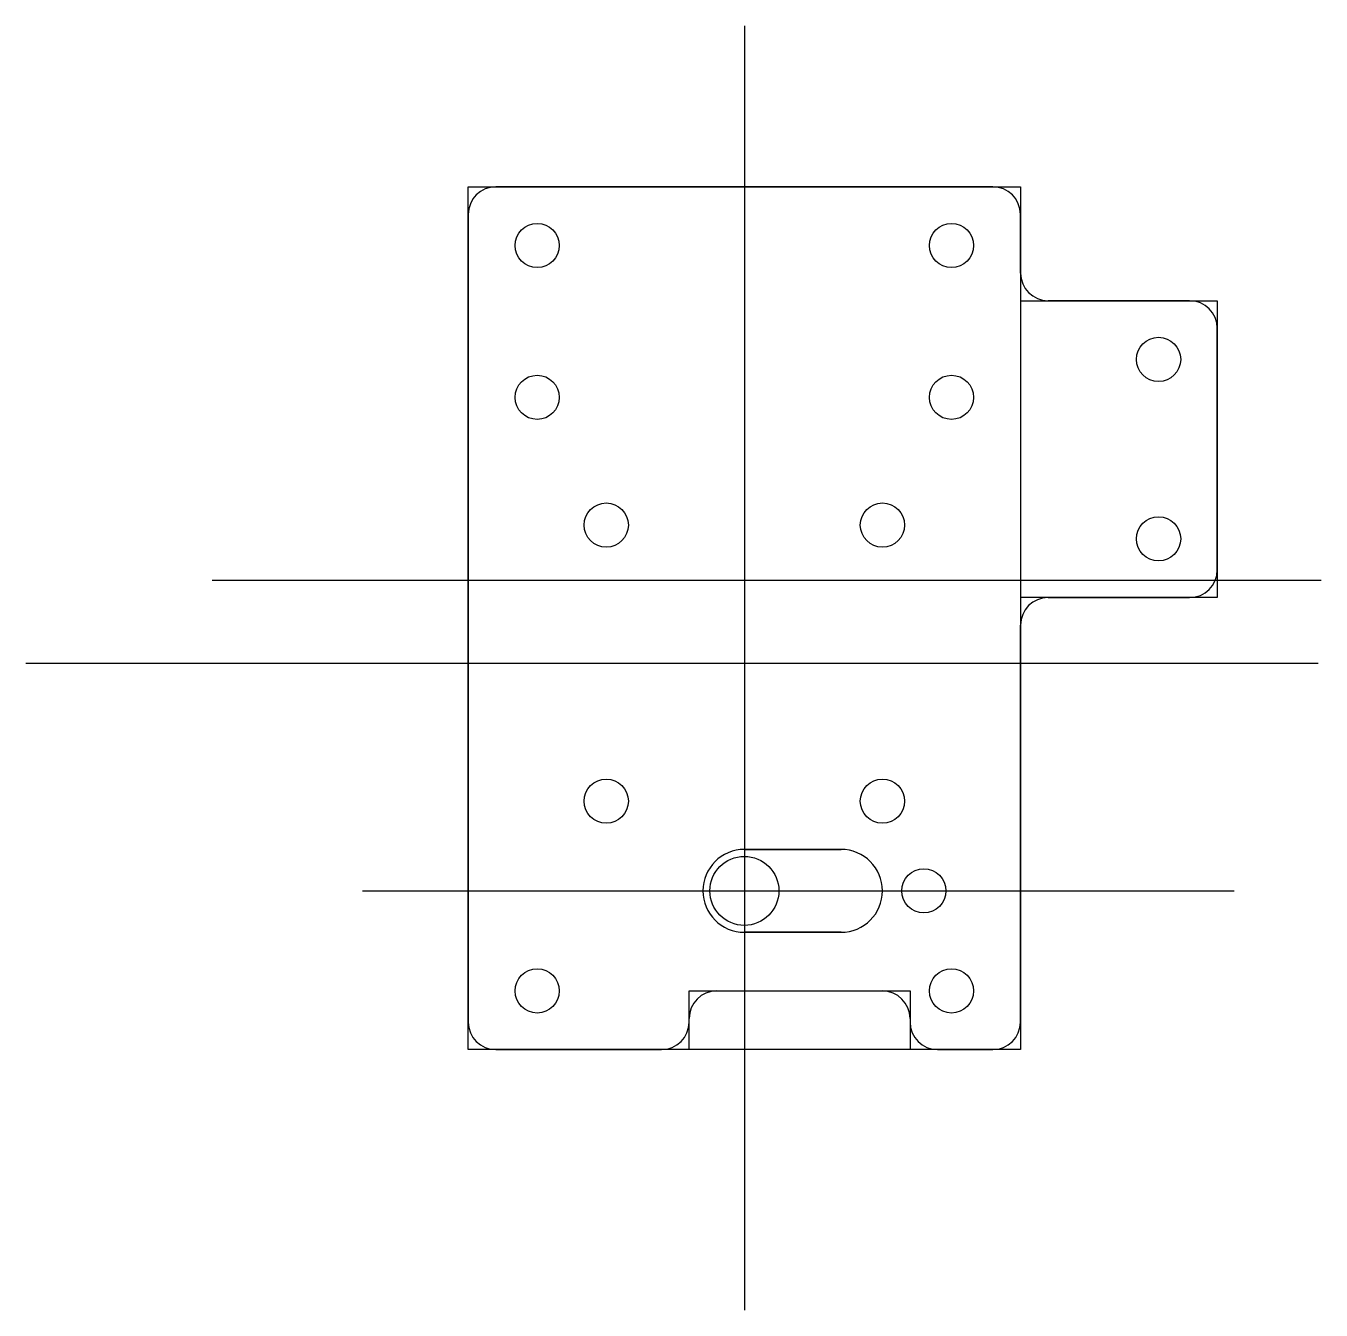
# Model space of a CAD drawing. Header units: centimetres. Extents: x -5.2 to 4.18, y -3.04 to 6.27.
import ezdxf

# ---------------------------------------------------------------- set-up
doc = ezdxf.new("R2010")
doc.units = ezdxf.units.CM
doc.header["$MEASUREMENT"] = 0
doc.layers.add('Y_TC_Plate v14_Sketch1', color=7, linetype='Continuous')
doc.layers.add('Y_TC_Plate v14_Sketch2', color=7, linetype='Continuous')

msp = doc.modelspace()

# ---------------------------------------------------------------- linework, layer by layer
at = {"layer": 'Y_TC_Plate v14_Sketch1'}
for p, q in [((0, 6.2656), (0, -3.0369)), ((-2, -1.15), (-2, 5.1)), ((-2, 5.1), (2, 5.1)), ((2, 5.1), (2, -1.15)), ((2, 4.275), (3.425, 4.275)), ((3.425, 4.275), (3.425, 2.125)), ((-3.8541, 2.25), (4.177, 2.25)), ((3.425, 2.125), (2, 2.125)), ((-5.2033, 1.65), (4.1547, 1.65)), ((0.7, 0.3), (0, 0.3)), ((-2.766, 0), (3.5475, 0)), ((0, 0), (0.7, 0)), ((0, -0.3), (0.7, -0.3)), ((-0.4, -0.725), (1.2, -0.725)), ((-0.4, -1.15), (-0.4, -0.725)), ((1.2, -0.725), (1.2, -1.15)), ((2, -1.15), (-2, -1.15))]:
    msp.add_line(p, q, dxfattribs=at)
for centre, radius in [((-1.5, 4.675), 0.16), ((1.5, 4.675), 0.16), ((3, 3.85), 0.16), ((-1.5, 3.575), 0.16), ((1.5, 3.575), 0.16), ((-1, 2.65), 0.16), ((1, 2.65), 0.16), ((3, 2.55), 0.16), ((-1, 0.65), 0.16), ((1, 0.65), 0.16), ((0, 0), 0.25), ((1.3, 0), 0.16), ((-1.5, -0.725), 0.16), ((1.5, -0.725), 0.16)]:
    msp.add_circle(centre, radius, dxfattribs=at)
for centre, start, end in [((0, 0), 90, 270), ((0.7, 0), 270, 90)]:
    msp.add_arc(centre, 0.3, start, end, dxfattribs=at)
msp.add_point((0, 0), dxfattribs=at)
at = {"layer": 'Y_TC_Plate v14_Sketch2'}
for p, q in [((1.8, 5.1, 0.2), (-1.8, 5.1, 0.2)), ((-2, 4.9, 0.2), (-2, -0.95, 0.2)), ((2, 4.475, 0.2), (2, 4.9, 0.2)), ((3.225, 4.275, 0.2), (2.2, 4.275, 0.2)), ((3.425, 2.325, 0.2), (3.425, 4.075, 0.2)), ((2.2, 2.125, 0.2), (3.225, 2.125, 0.2)), ((2, -0.95, 0.2), (2, 1.925, 0.2)), ((0, 0.3, 0.2), (0.7, 0.3, 0.2)), ((0.7, -0.3, 0.2), (0, -0.3, 0.2)), ((-0.2, -0.725, 0.2), (1, -0.725, 0.2)), ((-0.4, -0.95, 0.2), (-0.4, -0.925, 0.2)), ((1.2, -0.925, 0.2), (1.2, -0.95, 0.2)), ((-1.8, -1.15, 0.2), (-0.6, -1.15, 0.2)), ((1.4, -1.15, 0.2), (1.8, -1.15, 0.2))]:
    msp.add_line(p, q, dxfattribs=at)
for centre in [(-1.5, 4.675, 0.2), (1.5, 4.675, 0.2), (3, 3.85, 0.2), (-1.5, 3.575, 0.2), (1.5, 3.575, 0.2), (-1, 2.65, 0.2), (1, 2.65, 0.2), (3, 2.55, 0.2), (-1, 0.65, 0.2), (1, 0.65, 0.2), (1.3, 0, 0.2), (-1.5, -0.725, 0.2), (1.5, -0.725, 0.2)]:
    msp.add_circle(centre, 0.16, dxfattribs=at)
for centre, radius, start, end in [((-1.8, 4.9, 0.2), 0.2, 90, 180), ((1.8, 4.9, 0.2), 0.2, 0, 90), ((2.2, 4.475, 0.2), 0.2, 180, 270), ((3.225, 4.075, 0.2), 0.2, 0, 90), ((3.225, 2.325, 0.2), 0.2, 270, 0), ((2.2, 1.925, 0.2), 0.2, 90, 180), ((0, 0, 0.2), 0.3, 90, 270), ((0.7, 0, 0.2), 0.3, 270, 90), ((-0.2, -0.925, 0.2), 0.2, 90, 180), ((1, -0.925, 0.2), 0.2, 0, 90), ((-1.8, -0.95, 0.2), 0.2, 180, 270), ((-0.6, -0.95, 0.2), 0.2, 270, 0), ((1.4, -0.95, 0.2), 0.2, 180, 270), ((1.8, -0.95, 0.2), 0.2, 270, 360)]:
    msp.add_arc(centre, radius, start, end, dxfattribs=at)
msp.add_point((0, 0, 0.2), dxfattribs=at)

doc.saveas('drawing.dxf')
